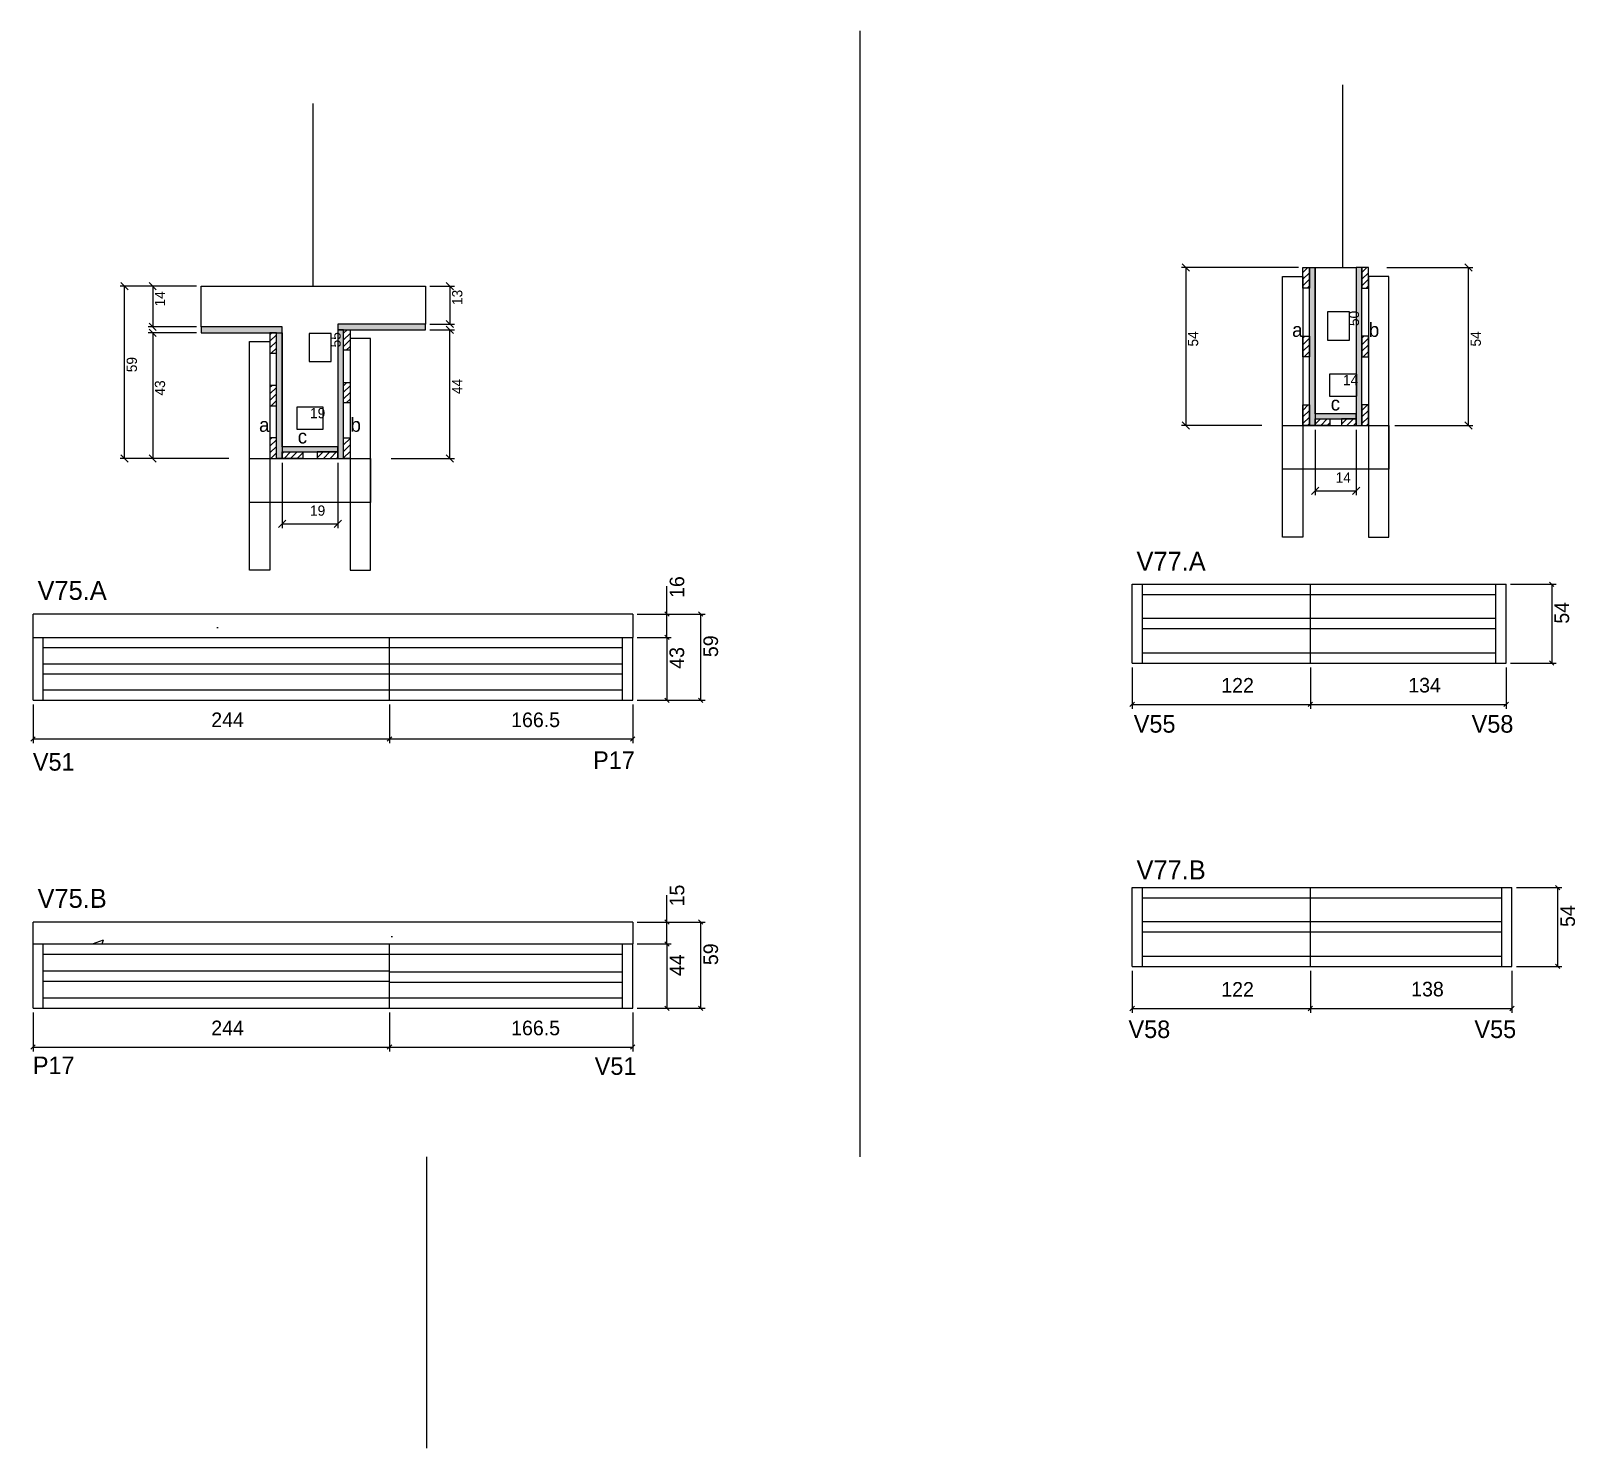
# Model space of a CAD drawing. Header units: metres. Extents: x 2718 to 3775, y 2829 to 3799.
import ezdxf

# ---------------------------------------------------------------- set-up
doc = ezdxf.new("R2010")
doc.units = ezdxf.units.M
for name, color, linetype in [('5', 7, 'Continuous'), ('CONCRETO', 7, 'Continuous'), ('COTA', 7, 'Continuous'), ('Cota Seção (2x)', 7, 'Continuous'), ('detalhes', 7, 'Continuous'), ('Hachura', 7, 'Continuous'), ('Madeira', 7, 'Continuous'), ('Painéis', 7, 'Continuous'), ('SARR_2.2x7', 7, 'Continuous'), ('SARR_3.5x7', 7, 'Continuous'), ('SARRAFO DE PRESSAO', 7, 'Continuous'), ('Texto Seção', 7, 'Continuous')]:
    doc.layers.add(name, color=color, linetype=linetype)

msp = doc.modelspace()

# ---------------------------------------------------------------- hatches: boundary and pattern name
at = {"layer": 'COTA'}
h = msp.add_hatch(dxfattribs=at)
h.set_pattern_fill('AR-CONC')
h.paths.add_polyline_path([(3132.6, 3399.7), (2719, 3399.7), (2719.2, 3383.7), (3132.9, 3383.7), (3132.6, 3399.7)])
h = msp.add_hatch(dxfattribs=at)
h.set_pattern_fill('AR-CONC')
h.paths.add_polyline_path([(3132.6, 3188.9), (2719, 3188.9), (2719.2, 3173.9), (3132.9, 3173.9), (3132.6, 3188.9)])
at = {"layer": 'Hachura'}
h = msp.add_hatch(dxfattribs=at)
h.set_pattern_fill('ANSI31')
h.paths.add_polyline_path([(3592.9, 3622.8), (3588.5, 3622.8), (3588.5, 3636.8), (3592.9, 3636.8), (3592.9, 3622.8)])
h = msp.add_hatch(color=7, dxfattribs=at)
h.dxf.hatch_style = 1
h.paths.add_polyline_path([(3596.9, 3636.8), (3592.9, 3636.8), (3592.9, 3528.8), (3596.9, 3528.8), (3596.9, 3636.8)])
h = msp.add_hatch(color=7, dxfattribs=at)
h.dxf.hatch_style = 1
h.paths.add_polyline_path([(3628.9, 3636.8), (3624.9, 3636.8), (3624.9, 3528.8), (3628.9, 3528.8), (3628.9, 3636.8)])
h = msp.add_hatch(dxfattribs=at)
h.set_pattern_fill('ANSI31')
h.paths.add_polyline_path([(3628.9, 3622.8), (3633.3, 3622.8), (3633.3, 3636.8), (3628.9, 3636.8), (3628.9, 3622.8)])
h = msp.add_hatch(color=7, dxfattribs=at)
h.dxf.hatch_style = 1
h.paths.add_polyline_path([(2889.8, 3592.2), (2889.8, 3596.2), (2834.2, 3596.2), (2834.2, 3592.2), (2889.8, 3592.2)])
h = msp.add_hatch(color=7, dxfattribs=at)
h.dxf.hatch_style = 1
h.paths.add_polyline_path([(2885.8, 3594.2), (2889.8, 3594.2), (2889.8, 3506.2), (2885.8, 3506.2), (2885.8, 3594.2)])
h = msp.add_hatch(color=7, dxfattribs=at)
h.dxf.hatch_style = 1
h.paths.add_polyline_path([(2987.8, 3594.2), (2987.8, 3598.2), (2927.8, 3598.2), (2927.8, 3594.2), (2987.8, 3594.2)])
h = msp.add_hatch(color=7, dxfattribs=at)
h.dxf.hatch_style = 1
h.paths.add_polyline_path([(2931.8, 3596.2), (2927.8, 3596.2), (2927.8, 3506.2), (2931.8, 3506.2), (2931.8, 3596.2)])
h = msp.add_hatch(dxfattribs=at)
h.set_pattern_fill('ANSI31')
h.paths.add_polyline_path([(2936.2, 3580.2), (2931.8, 3580.2), (2931.8, 3594.2), (2936.2, 3594.2), (2936.2, 3580.2)])
h = msp.add_hatch(dxfattribs=at)
h.set_pattern_fill('ANSI31')
h.paths.add_polyline_path([(2881.4, 3578.2), (2885.8, 3578.2), (2885.8, 3592.2), (2881.4, 3592.2), (2881.4, 3578.2)])
h = msp.add_hatch(dxfattribs=at)
h.set_pattern_fill('ANSI31')
h.paths.add_polyline_path([(3592.9, 3575.8), (3588.5, 3575.8), (3588.5, 3589.8), (3592.9, 3589.8), (3592.9, 3575.8)])
h = msp.add_hatch(dxfattribs=at)
h.set_pattern_fill('ANSI31')
h.paths.add_polyline_path([(3628.9, 3575.8), (3633.3, 3575.8), (3633.3, 3589.8), (3628.9, 3589.8), (3628.9, 3575.8)])
h = msp.add_hatch(dxfattribs=at)
h.set_pattern_fill('ANSI31')
h.paths.add_polyline_path([(2881.4, 3542.2), (2885.8, 3542.2), (2885.8, 3556.2), (2881.4, 3556.2), (2881.4, 3542.2)])
h = msp.add_hatch(dxfattribs=at)
h.set_pattern_fill('ANSI31')
h.paths.add_polyline_path([(2936.2, 3544.2), (2931.8, 3544.2), (2931.8, 3558.2), (2936.2, 3558.2), (2936.2, 3544.2)])
h = msp.add_hatch(dxfattribs=at)
h.set_pattern_fill('ANSI31')
h.paths.add_polyline_path([(3592.9, 3528.8), (3588.5, 3528.8), (3588.5, 3542.8), (3592.9, 3542.8), (3592.9, 3528.8)])
h = msp.add_hatch(dxfattribs=at)
h.set_pattern_fill('ANSI31')
h.paths.add_polyline_path([(3628.9, 3528.8), (3633.3, 3528.8), (3633.3, 3542.8), (3628.9, 3542.8), (3628.9, 3528.8)])
h = msp.add_hatch(color=7, dxfattribs=at)
h.dxf.hatch_style = 1
h.paths.add_polyline_path([(3624.9, 3533.2), (3624.9, 3536.8), (3596.9, 3536.8), (3596.9, 3533.2), (3624.9, 3533.2)])
h = msp.add_hatch(dxfattribs=at)
h.set_pattern_fill('ANSI31')
h.paths.add_polyline_path([(3596.9, 3528.8), (3596.9, 3533.2), (3606.9, 3533.2), (3606.9, 3528.8), (3596.9, 3528.8)])
h = msp.add_hatch(dxfattribs=at)
h.set_pattern_fill('ANSI31')
h.paths.add_polyline_path([(3624.9, 3528.8), (3624.9, 3533.2), (3614.9, 3533.2), (3614.9, 3528.8), (3624.9, 3528.8)])
h = msp.add_hatch(dxfattribs=at)
h.set_pattern_fill('ANSI31')
h.paths.add_polyline_path([(2881.4, 3506.2), (2885.8, 3506.2), (2885.8, 3520.2), (2881.4, 3520.2), (2881.4, 3506.2)])
h = msp.add_hatch(dxfattribs=at)
h.set_pattern_fill('ANSI31')
h.paths.add_polyline_path([(2936.2, 3506.2), (2931.8, 3506.2), (2931.8, 3520.2), (2936.2, 3520.2), (2936.2, 3506.2)])
h = msp.add_hatch(color=7, dxfattribs=at)
h.dxf.hatch_style = 1
h.paths.add_polyline_path([(2927.8, 3510.6), (2927.8, 3514.2), (2889.8, 3514.2), (2889.8, 3510.6), (2927.8, 3510.6)])
h = msp.add_hatch(dxfattribs=at)
h.set_pattern_fill('ANSI31')
h.paths.add_polyline_path([(2889.8, 3506.2), (2889.8, 3510.6), (2903.8, 3510.6), (2903.8, 3506.2), (2889.8, 3506.2)])
h = msp.add_hatch(dxfattribs=at)
h.set_pattern_fill('ANSI31')
h.paths.add_polyline_path([(2927.8, 3506.2), (2927.8, 3510.6), (2913.8, 3510.6), (2913.8, 3506.2), (2927.8, 3506.2)])

# ---------------------------------------------------------------- linework, layer by layer
at = {"layer": 'CONCRETO', "color": 251, "lineweight": 25}
for points in [[(3596.9, 3636.8), (3596.9, 3636.8), (3624.9, 3636.8), (3624.9, 3608.8), (3624.9, 3608.8), (3624.9, 3536.8), (3596.9, 3536.8), (3596.9, 3636.8)], [(2834.2, 3596.2), (2834.2, 3624.2), (2987.8, 3624.2), (2987.8, 3598.2), (2927.8, 3598.2), (2927.8, 3514.2), (2889.8, 3514.2), (2889.8, 3596.2)]]:
    msp.add_lwpolyline(points, close=True, dxfattribs=at)
at = {"layer": 'COTA', "color": 241, "lineweight": 25}
for p, q in [((3285.1, 3798.8), (3285.1, 3028.1)), ((2719.2, 3383.7), (2719.2, 3399.7)), ((3129.7, 3399.7), (2719.2, 3399.7)), ((3129.7, 3399.7), (3129.7, 3383.7)), ((2719.2, 3173.9), (2719.2, 3188.9)), ((3129.7, 3188.9), (2719.2, 3188.9)), ((3129.7, 3188.9), (3129.7, 3173.9))]:
    msp.add_line(p, q, dxfattribs=at)
at = {"layer": 'COTA', "color": 4, "lineweight": 25}
for p, q in [((3585.5, 3636.8), (3505.3, 3636.8)), ((3508.3, 3636.8), (3508.3, 3528.8)), ((3645.9, 3636.8), (3704.8, 3636.8)), ((3701.8, 3528.8), (3701.8, 3636.8)), ((2831.2, 3624.2), (2778.8, 3624.2)), ((2781.8, 3506.2), (2781.8, 3624.2)), ((2831.2, 3624.2), (2798.1, 3624.2)), ((2801.1, 3624.2), (2801.1, 3596.2)), ((2990.8, 3624.2), (3007.6, 3624.2)), ((3004.6, 3624.2), (3004.6, 3598.2)), ((2831.2, 3596.2), (2798.1, 3596.2)), ((2990.8, 3598.2), (3007.6, 3598.2)), ((2990.8, 3594.2), (3007.6, 3594.2)), ((3004.6, 3506.2), (3004.6, 3594.2)), ((2831.2, 3592.2), (2798.1, 3592.2)), ((2801.1, 3592.2), (2801.1, 3506.2)), ((3560.3, 3528.8), (3505.3, 3528.8)), ((3596.9, 3525.8), (3596.9, 3481.1)), ((3624.9, 3525.8), (3624.9, 3481.1)), ((3651.5, 3528.8), (3704.8, 3528.8)), ((2853.2, 3506.2), (2778.8, 3506.2)), ((2853.2, 3506.2), (2798.1, 3506.2)), ((2889.8, 3503.2), (2889.8, 3458.5)), ((2927.8, 3503.2), (2927.8, 3458.5)), ((2964.4, 3506.2), (3007.6, 3506.2)), ((3596.9, 3484.1), (3624.9, 3484.1)), ((2889.8, 3461.5), (2927.8, 3461.5)), ((3730.6, 3420.1), (3761.8, 3420.1)), ((3758.8, 3420.1), (3758.8, 3366.1)), ((3471.6, 3363.1), (3471.6, 3334.8)), ((3593.6, 3363.1), (3593.6, 3334.8)), ((3593.6, 3363.1), (3593.6, 3334.8)), ((3727.6, 3363.1), (3727.6, 3334.8)), ((3730.6, 3366.1), (3761.8, 3366.1)), ((2719.2, 3337.7), (2719.2, 3311.2)), ((2963.2, 3337.7), (2963.2, 3311.2)), ((2963.2, 3337.7), (2963.2, 3311.2)), ((3129.7, 3337.7), (3129.7, 3311.2)), ((3471.6, 3337.8), (3593.6, 3337.8)), ((3593.6, 3337.8), (3727.6, 3337.8)), ((2719.2, 3314.2), (2963.2, 3314.2)), ((2963.2, 3314.2), (3129.7, 3314.2)), ((3734.6, 3212.5), (3765.8, 3212.5)), ((3762.8, 3212.5), (3762.8, 3158.5)), ((3471.6, 3155.5), (3471.6, 3126.7)), ((3593.6, 3155.5), (3593.6, 3126.7)), ((3593.6, 3155.5), (3593.6, 3126.7)), ((3731.6, 3155.5), (3731.6, 3126.7)), ((3734.6, 3158.5), (3765.8, 3158.5)), ((3471.6, 3129.7), (3593.6, 3129.7)), ((3593.6, 3129.7), (3731.6, 3129.7)), ((2719.2, 3126.9), (2719.2, 3100.3)), ((2963.2, 3126.9), (2963.2, 3100.3)), ((2963.2, 3126.9), (2963.2, 3100.3)), ((3129.7, 3126.9), (3129.7, 3100.3)), ((2719.2, 3103.3), (2963.2, 3103.3)), ((2963.2, 3103.3), (3129.7, 3103.3))]:
    msp.add_line(p, q, dxfattribs=at)
at = {"layer": 'COTA', "color": 0, "lineweight": 25}
for p, q in [((3760.3, 3418.6), (3757.3, 3421.6)), ((3757.3, 3367.6), (3760.3, 3364.6)), ((3473.1, 3339.3), (3470.1, 3336.3)), ((3592.1, 3336.3), (3595.1, 3339.3)), ((3595.1, 3339.3), (3592.1, 3336.3)), ((3726.1, 3336.3), (3729.1, 3339.3)), ((2720.7, 3315.7), (2717.7, 3312.7)), ((2961.7, 3312.7), (2964.7, 3315.7)), ((2964.7, 3315.7), (2961.7, 3312.7)), ((3128.2, 3312.7), (3131.2, 3315.7)), ((3764.3, 3211), (3761.3, 3214)), ((3761.3, 3160), (3764.3, 3157)), ((3473.1, 3131.2), (3470.1, 3128.2)), ((3592.1, 3128.2), (3595.1, 3131.2)), ((3595.1, 3131.2), (3592.1, 3128.2)), ((3730.1, 3128.2), (3733.1, 3131.2)), ((2720.7, 3104.8), (2717.7, 3101.8)), ((2961.7, 3101.8), (2964.7, 3104.8)), ((2964.7, 3104.8), (2961.7, 3101.8)), ((3128.2, 3101.8), (3131.2, 3104.8))]:
    msp.add_line(p, q, dxfattribs=at)
for points in [[(3510.8, 3634.3), (3505.8, 3639.3)], [(3704.3, 3634.3), (3699.3, 3639.3)], [(2784.3, 3621.7), (2779.3, 3626.7)], [(2803.6, 3621.7), (2798.6, 3626.7)], [(3007.1, 3621.7), (3002.1, 3626.7)], [(2798.6, 3598.7), (2803.6, 3593.7)], [(2803.6, 3589.7), (2798.6, 3594.7)], [(3002.1, 3600.7), (3007.1, 3595.7)], [(3007.1, 3591.7), (3002.1, 3596.7)], [(3505.8, 3531.3), (3510.8, 3526.3)], [(3699.3, 3531.3), (3704.3, 3526.3)], [(2779.3, 3508.7), (2784.3, 3503.7)], [(2798.6, 3508.7), (2803.6, 3503.7)], [(3002.1, 3508.7), (3007.1, 3503.7)], [(3599.4, 3486.6), (3594.4, 3481.6)], [(3622.4, 3481.6), (3627.4, 3486.6)], [(2892.3, 3464), (2887.3, 3459)], [(2925.3, 3459), (2930.3, 3464)]]:
    msp.add_lwpolyline(points, dxfattribs=at)
at = {"layer": 'Cota Seção (2x)', "color": 180, "lineweight": 25}
for p, q in [((3620.4, 3606.5), (3605.4, 3606.5)), ((3605.4, 3606.5), (3605.4, 3587.1)), ((3620.4, 3587.1), (3620.4, 3606.5)), ((2923.3, 3591.8), (2908.3, 3591.8)), ((2908.3, 3591.8), (2908.3, 3572.5)), ((2923.3, 3572.5), (2923.3, 3591.8)), ((3605.4, 3587.1), (3620.4, 3587.1)), ((2908.3, 3572.5), (2923.3, 3572.5)), ((3625.3, 3563.8), (3606.6, 3563.8)), ((3606.6, 3563.8), (3606.6, 3548.8)), ((3625.3, 3548.8), (3625.3, 3563.8)), ((3606.6, 3548.8), (3625.3, 3548.8)), ((2917.8, 3541.2), (2899.8, 3541.2)), ((2899.8, 3541.2), (2899.8, 3526.2)), ((2917.8, 3526.2), (2917.8, 3541.2)), ((2899.8, 3526.2), (2917.8, 3526.2))]:
    msp.add_line(p, q, dxfattribs=at)
at = {"layer": 'Madeira', "color": 126, "lineweight": 18}
for points in [[(3592.9, 3622.8), (3588.5, 3622.8), (3588.5, 3636.8), (3592.9, 3636.8)], [(3628.9, 3622.8), (3633.3, 3622.8), (3633.3, 3636.8), (3628.9, 3636.8)], [(2936.2, 3580.2), (2931.8, 3580.2), (2931.8, 3594.2), (2936.2, 3594.2)], [(2881.4, 3578.2), (2885.8, 3578.2), (2885.8, 3592.2), (2881.4, 3592.2)], [(3592.9, 3575.8), (3588.5, 3575.8), (3588.5, 3589.8), (3592.9, 3589.8)], [(3628.9, 3575.8), (3633.3, 3575.8), (3633.3, 3589.8), (3628.9, 3589.8)], [(2881.4, 3542.2), (2885.8, 3542.2), (2885.8, 3556.2), (2881.4, 3556.2)], [(2936.2, 3544.2), (2931.8, 3544.2), (2931.8, 3558.2), (2936.2, 3558.2)], [(3592.9, 3528.8), (3588.5, 3528.8), (3588.5, 3542.8), (3592.9, 3542.8)], [(3628.9, 3528.8), (3633.3, 3528.8), (3633.3, 3542.8), (3628.9, 3542.8)], [(3596.9, 3528.8), (3596.9, 3533.2), (3606.9, 3533.2), (3606.9, 3528.8)], [(3624.9, 3528.8), (3624.9, 3533.2), (3614.9, 3533.2), (3614.9, 3528.8)], [(2881.4, 3506.2), (2885.8, 3506.2), (2885.8, 3520.2), (2881.4, 3520.2)], [(2936.2, 3506.2), (2931.8, 3506.2), (2931.8, 3520.2), (2936.2, 3520.2)], [(2889.8, 3506.2), (2889.8, 3510.6), (2903.8, 3510.6), (2903.8, 3506.2)], [(2927.8, 3506.2), (2927.8, 3510.6), (2913.8, 3510.6), (2913.8, 3506.2)]]:
    msp.add_lwpolyline(points, close=True, dxfattribs=at)
at = {"layer": 'Painéis', "color": 4, "lineweight": 25}
for p, q in [((3153.1, 3399.7), (3153.1, 3418.8)), ((3132.7, 3399.7), (3156.1, 3399.7)), ((3132.7, 3399.7), (3179.2, 3399.7)), ((3153.1, 3383.7), (3153.1, 3399.7)), ((3176.2, 3399.7), (3176.2, 3340.7)), ((3132.7, 3383.7), (3156.1, 3383.7)), ((3132.7, 3383.7), (3156.1, 3383.7)), ((3153.1, 3383.7), (3153.1, 3340.7)), ((3132.7, 3340.7), (3156.1, 3340.7)), ((3132.7, 3340.7), (3179.2, 3340.7)), ((3153.1, 3188.9), (3153.1, 3207.2)), ((3132.7, 3188.9), (3156.1, 3188.9)), ((3132.7, 3188.9), (3179.2, 3188.9)), ((3153.1, 3173.9), (3153.1, 3188.9)), ((3176.2, 3188.9), (3176.2, 3129.9)), ((3132.7, 3173.9), (3156.1, 3173.9)), ((3132.7, 3173.9), (3156.1, 3173.9)), ((3153.1, 3173.9), (3153.1, 3129.9)), ((3132.7, 3129.9), (3156.1, 3129.9)), ((3132.7, 3129.9), (3179.2, 3129.9))]:
    msp.add_line(p, q, dxfattribs=at)
at = {"layer": 'Painéis', "color": 200, "lineweight": 25}
for p, q in [((3471.6, 3420.1), (3727.6, 3420.1)), ((3471.6, 3366.1), (3471.6, 3420.1)), ((3593.6, 3366.1), (3593.6, 3420.1)), ((3727.6, 3366.1), (3727.6, 3420.1)), ((2719.2, 3383.7), (3129.7, 3383.7)), ((2719.2, 3340.7), (2719.2, 3383.7)), ((2963.2, 3340.7), (2963.2, 3383.7)), ((3129.7, 3340.7), (3129.7, 3383.7)), ((3471.6, 3366.1), (3727.6, 3366.1)), ((2719.2, 3340.7), (3129.7, 3340.7)), ((3471.6, 3212.5), (3731.6, 3212.5)), ((3471.6, 3158.5), (3471.6, 3212.5)), ((3593.6, 3158.5), (3593.6, 3212.5)), ((3731.6, 3158.5), (3731.6, 3212.5)), ((2719.2, 3173.9), (3129.7, 3173.9)), ((2719.2, 3129.9), (2719.2, 3173.9)), ((2963.2, 3129.9), (2963.2, 3173.9)), ((3129.7, 3129.9), (3129.7, 3173.9)), ((3471.6, 3158.5), (3731.6, 3158.5)), ((2719.2, 3129.9), (3129.7, 3129.9))]:
    msp.add_line(p, q, dxfattribs=at)
at = {"layer": 'Painéis', "color": 0, "lineweight": 25}
for p, q in [((3154.6, 3398.2), (3151.6, 3401.2)), ((3177.7, 3398.2), (3174.7, 3401.2)), ((3151.6, 3385.2), (3154.6, 3382.2)), ((3154.6, 3382.2), (3151.6, 3385.2)), ((3151.6, 3342.2), (3154.6, 3339.2)), ((3174.7, 3342.2), (3177.7, 3339.2)), ((3154.6, 3187.4), (3151.6, 3190.4)), ((3177.7, 3187.4), (3174.7, 3190.4)), ((3151.6, 3175.4), (3154.6, 3172.4)), ((3154.6, 3172.4), (3151.6, 3175.4)), ((3151.6, 3131.4), (3154.6, 3128.4)), ((3174.7, 3131.4), (3177.7, 3128.4))]:
    msp.add_line(p, q, dxfattribs=at)
at = {"layer": 'Painéis', "color": 200, "lineweight": 25}
for points in [[(3592.9, 3636.8), (3596.9, 3636.8), (3596.9, 3528.8), (3592.9, 3528.8)], [(3628.9, 3636.8), (3624.9, 3636.8), (3624.9, 3528.8), (3628.9, 3528.8)], [(2889.8, 3592.2), (2889.8, 3596.2), (2834.2, 3596.2), (2834.2, 3592.2)], [(2987.8, 3594.2), (2987.8, 3598.2), (2927.8, 3598.2), (2927.8, 3594.2)], [(2931.8, 3594.2), (2927.8, 3594.2), (2927.8, 3506.2), (2931.8, 3506.2)], [(2885.8, 3592.2), (2889.8, 3592.2), (2889.8, 3506.2), (2885.8, 3506.2)], [(3624.9, 3533.2), (3624.9, 3536.8), (3596.9, 3536.8), (3596.9, 3533.2)], [(2927.8, 3510.6), (2927.8, 3514.2), (2889.8, 3514.2), (2889.8, 3510.6)]]:
    msp.add_lwpolyline(points, close=True, dxfattribs=at)
at = {"layer": 'SARR_2.2x7', "color": 40, "lineweight": 25}
for p, q in [((3478.6, 3366.1), (3478.6, 3420.1)), ((3720.6, 3366.1), (3720.6, 3420.1)), ((3478.6, 3413.1), (3593.6, 3413.1)), ((3593.6, 3413.1), (3720.6, 3413.1)), ((3478.6, 3396.9), (3593.6, 3396.9)), ((3593.6, 3396.9), (3720.6, 3396.9)), ((2726.2, 3340.7), (2726.2, 3383.7)), ((3122.8, 3340.7), (3122.8, 3383.7)), ((3478.6, 3389.9), (3593.6, 3389.9)), ((3593.6, 3389.9), (3720.6, 3389.9)), ((2726.2, 3376.7), (2963.2, 3376.7)), ((2963.2, 3376.7), (3122.8, 3376.7)), ((3478.6, 3373.1), (3593.6, 3373.1)), ((3593.6, 3373.1), (3720.6, 3373.1)), ((2726.2, 3365.7), (2963.2, 3365.7)), ((2963.2, 3365.7), (3122.8, 3365.7)), ((2726.2, 3358.7), (2963.2, 3358.7)), ((2963.2, 3358.7), (3122.8, 3358.7)), ((2726.2, 3347.7), (2963.2, 3347.7)), ((2963.2, 3347.7), (3122.8, 3347.7)), ((3478.6, 3158.5), (3478.6, 3212.5)), ((3478.6, 3205.5), (3593.6, 3205.5)), ((3593.6, 3205.5), (3724.6, 3205.5)), ((3724.6, 3158.5), (3724.6, 3212.5)), ((3478.6, 3189.2), (3593.6, 3189.2)), ((3478.6, 3182.2), (3593.6, 3182.2)), ((3593.6, 3189.2), (3724.6, 3189.2)), ((3593.6, 3182.2), (3724.6, 3182.2)), ((2726.2, 3129.9), (2726.2, 3173.9)), ((3122.8, 3129.9), (3122.8, 3173.9)), ((2726.2, 3166.9), (2963.2, 3166.9)), ((2963.2, 3166.9), (3122.8, 3166.9)), ((3478.6, 3165.5), (3593.6, 3165.5)), ((3593.6, 3165.5), (3724.6, 3165.5)), ((2726.2, 3155.4), (2963.2, 3155.4)), ((2963.2, 3154.7), (3122.8, 3154.7)), ((2726.2, 3148.4), (2963.2, 3148.4)), ((2963.2, 3147.7), (3122.8, 3147.7)), ((2726.2, 3136.9), (2963.2, 3136.9)), ((2963.2, 3136.9), (3122.8, 3136.9))]:
    msp.add_line(p, q, dxfattribs=at)
at = {"layer": 'SARR_3.5x7', "color": 81, "lineweight": 25}
for points in [[(3574.5, 3630.8), (3588.5, 3630.8), (3588.5, 3452.3), (3574.5, 3452.3)], [(3647.3, 3630.8), (3633.3, 3630.8), (3633.3, 3452.3), (3647.3, 3452.3)], [(2867.4, 3586.2), (2881.4, 3586.2), (2881.4, 3429.7), (2867.4, 3429.7)], [(2950.2, 3588.2), (2936.2, 3588.2), (2936.2, 3429.7), (2950.2, 3429.7)], [(3574.5, 3528.8), (3647.3, 3528.8), (3647.3, 3498.8), (3574.5, 3498.8)], [(2867.4, 3506.2), (2950.2, 3506.2), (2950.2, 3476.1), (2867.4, 3476.1)]]:
    msp.add_lwpolyline(points, close=True, dxfattribs=at)
at = {"layer": 'SARRAFO DE PRESSAO', "color": 30, "lineweight": 9}
msp.add_line((2988.8, 2828.8), (2988.8, 3028.1), dxfattribs=at)
at = {"layer": 'Texto Seção', "color": 252, "lineweight": 15}
for p, q in [((3615.9, 3636.8), (3615.9, 3761.8)), ((2911, 3624.2), (2911, 3749.2))]:
    msp.add_line(p, q, dxfattribs=at)

# ---------------------------------------------------------------- texts
at = {"layer": '5', "color": 5, "lineweight": 25}
for s, p in [('V55', (3472.7, 3318.5)), ('V58', (3704, 3318.5)), ('V51', (2719.1, 3292.5)), ('P17', (3102.6, 3293.7)), ('V58', (3469.1, 3109.5)), ('V55', (3705.9, 3109.5)), ('P17', (2719.1, 3084.8)), ('V51', (3103.7, 3084.3))]:
    msp.add_text(s, height=12, rotation=0, dxfattribs=at).set_placement(p)
at = {"layer": 'COTA', "color": 1, "lineweight": 25}
for s, p in [('14', (2809.6, 3610.2)), ('13', (3013.1, 3611.2)), ('54', (3516.8, 3582.8)), ('54', (3710.3, 3582.8)), ('59', (2790.3, 3565.2)), ('43', (2809.6, 3549.2)), ('44', (3013.1, 3550.2))]:
    msp.add_text(s, height=7, rotation=90, dxfattribs=at).set_placement(p)
for s, p in [('14', (3610.9, 3489.6)), ('19', (2908.8, 3467))]:
    msp.add_text(s, height=7, dxfattribs=at).set_placement(p)
at = {"layer": 'COTA', "color": 240, "lineweight": 25}
for p in [(3770.7, 3393.1), (3774.7, 3185.5)]:
    msp.add_text('54', height=10, rotation=90, dxfattribs=at).set_placement(p)
for s, p in [('122', (3532.6, 3345.9)), ('134', (3660.6, 3346)), ('244', (2841.2, 3322.3)), ('166.5', (3046.5, 3322.3)), ('122', (3532.6, 3137.8)), ('138', (3662.6, 3138)), ('244', (2841.2, 3111.4)), ('166.5', (3046.5, 3111.4))]:
    msp.add_text(s, height=10, dxfattribs=at).set_placement(p)
at = {"layer": 'Cota Seção (2x)', "color": 1, "lineweight": 25}
for s, p in [('50', (3626.9, 3596.8)), ('55', (2929.8, 3582.2))]:
    msp.add_text(s, height=7, rotation=90, dxfattribs=at).set_placement(p)
for s, p in [('14', (3615.9, 3556.3)), ('19', (2908.8, 3533.7))]:
    msp.add_text(s, height=7, dxfattribs=at).set_placement(p)
at = {"layer": 'detalhes', "color": 4, "lineweight": 25}
for s, p in [('a', (3581.1, 3589.4)), ('b', (3633.6, 3589.4)), ('c', (3607.5, 3539)), ('a', (2873.9, 3524.4)), ('b', (2936.5, 3524.4)), ('c', (2900.4, 3516.4))]:
    msp.add_text(s, height=9.6, dxfattribs=at).set_placement(p)
at = {"layer": 'Painéis', "color": 240, "lineweight": 25}
for s, p in [('16', (3165, 3410.7)), ('59', (3188.1, 3370.2)), ('43', (3164.9, 3362.2)), ('15', (3165, 3199.6)), ('59', (3188.1, 3159.4)), ('44', (3165, 3151.9))]:
    msp.add_text(s, height=10, rotation=90, dxfattribs=at).set_placement(p)
at = {"layer": 'Texto Seção', "color": 7, "lineweight": 15}
for s, p in [('V77.A', (3474.6, 3429.3)), ('V75.A', (2722.3, 3409.4)), ('V77.B', (3474.6, 3218.1)), ('V75.B', (2722.3, 3198.6))]:
    msp.add_text(s, height=13, dxfattribs=at).set_placement(p)

doc.saveas('drawing.dxf')
